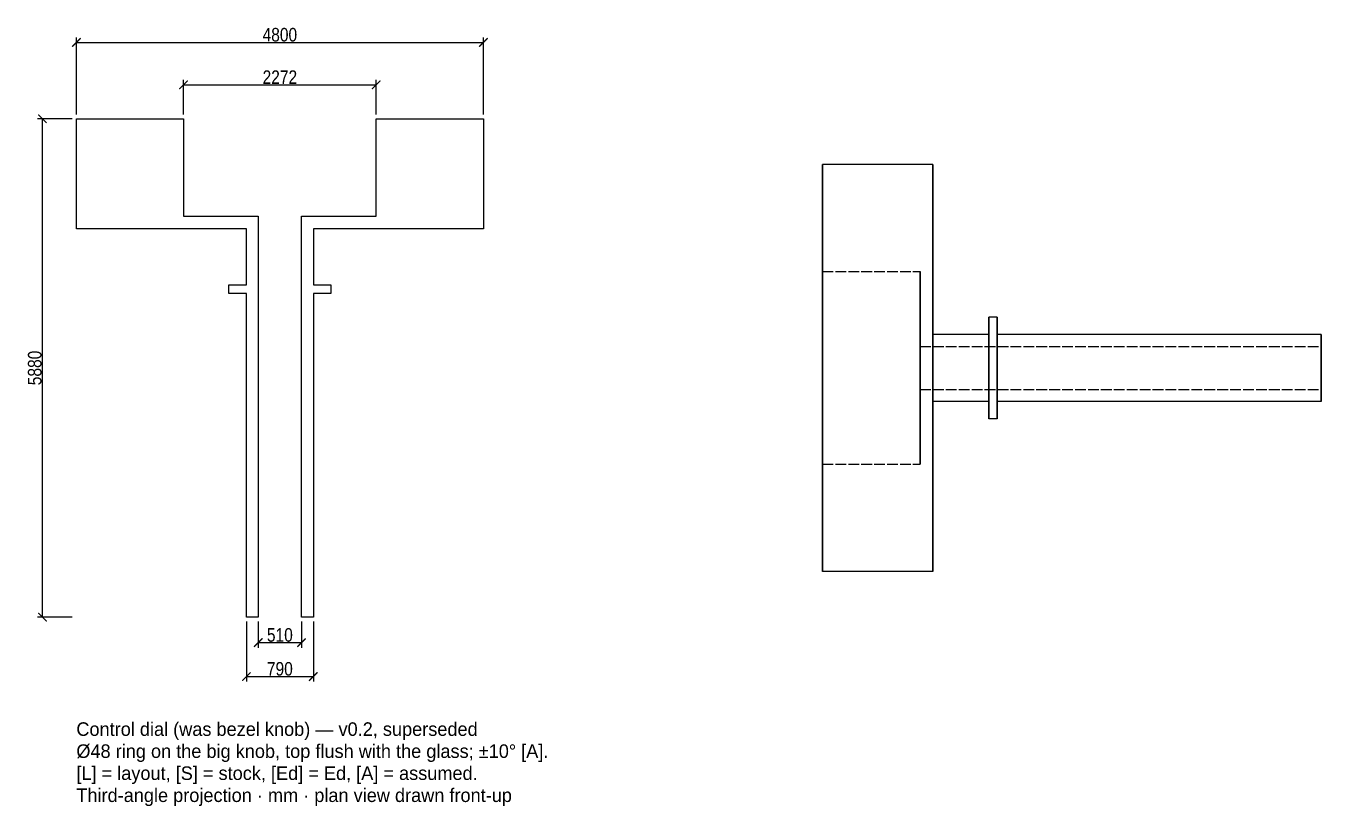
# Model space of a CAD drawing. Header units: millimetres. Extents: x -30 to 134, y -22 to 159.
# Drawn here: x -29.9 to 122.8, y -22.3 to 69.7 of the extents above; entities that cross this region are included whole.
import ezdxf

# ---------------------------------------------------------------- set-up
doc = ezdxf.new("R2010")
doc.units = ezdxf.units.MM
doc.linetypes.add('DASHED', pattern=[1.524, 1.27, -0.254])
for name, color, linetype in [('DIMS', 3, 'CONTINUOUS'), ('HIDDEN', 8, 'DASHED'), ('TEXT', 7, 'CONTINUOUS'), ('VISIBLE', 7, 'CONTINUOUS')]:
    doc.layers.add(name, color=color, linetype=linetype)
doc.styles.add('OpenSansCondensed-Light', font='OpenSansCondensed-Light.ttf')
doc.dimstyles.new('EZDXF', dxfattribs={"dimtxt": 0.25, "dimasz": 0.175, "dimexe": 0.375, "dimexo": 0.125, "dimgap": 0.1, "dimtad": 1, "dimlfac": 100, "dimzin": 12, "dimdsep": 46, "dimtxsty": 'OpenSansCondensed-Light', "dimblk": 'ARCHTICK', "dimcen": 2.5, "dimazin": 3, "dimtfac": 0.5, "dimtmove": 2, "dimatfit": 3})

# ---------------------------------------------------------------- blocks, each defined once
blk = doc.blocks.new('_ARCHTICK')
at = {"color": 0, "linetype": 'BYBLOCK', "const_width": 0.15}
blk.add_lwpolyline([(-0.5, -0.5), (0.5, 0.5)], dxfattribs=at)

msp = doc.modelspace()

# ---------------------------------------------------------------- linework, layer by layer
at = {"layer": 'HIDDEN'}
for points in [[(64, 53.4), (64, 52.6381), (64, 51.87619), (64, 51.11429), (64, 50.35238), (64, 49.59048), (64, 48.82857), (64, 48.06667), (64, 47.30476), (64, 46.54286), (64, 45.78095), (64, 45.01905), (64, 44.25714), (64, 43.49524), (64, 42.73333), (64, 41.97143), (64, 41.20952), (64, 40.44762), (64, 39.68571), (64, 38.92381), (64, 38.1619), (64, 37.4), (64, 36.6381), (64, 35.87619), (64, 35.11429), (64, 34.35238), (64, 33.59048), (64, 32.82857), (64, 32.06667), (64, 31.30476), (64, 30.54286), (64, 29.78095), (64, 29.01905), (64, 28.25714), (64, 27.49524), (64, 26.73333), (64, 25.97143), (64, 25.20952), (64, 24.44762), (64, 23.68571), (64, 22.92381), (64, 22.1619), (64, 21.4), (64, 20.6381), (64, 19.87619), (64, 19.11429), (64, 18.35238), (64, 17.59048), (64, 16.82857), (64, 16.06667), (64, 15.30476), (64, 14.54286), (64, 13.78095), (64, 13.01905), (64, 12.25714), (64, 11.49524), (64, 10.73333), (64, 9.97143), (64, 9.20952), (64, 8.44762), (64, 7.68571), (64, 6.92381), (64, 6.1619), (64, 5.4)], [(77, 53.4), (77, 52.6381), (77, 51.87619), (77, 51.11429), (77, 50.35238), (77, 49.59048), (77, 48.82857), (77, 48.06667), (77, 47.30476), (77, 46.54286), (77, 45.78095), (77, 45.01905), (77, 44.25714), (77, 43.49524), (77, 42.73333), (77, 41.97143), (77, 41.20952), (77, 40.44762), (77, 39.68571), (77, 38.92381), (77, 38.1619), (77, 37.4), (77, 36.6381), (77, 35.87619), (77, 35.11429), (77, 34.35238), (77, 33.59048), (77, 32.82857), (77, 32.06667), (77, 31.30476), (77, 30.54286), (77, 29.78095), (77, 29.01905), (77, 28.25714), (77, 27.49524), (77, 26.73333), (77, 25.97143), (77, 25.20952), (77, 24.44762), (77, 23.68571), (77, 22.92381), (77, 22.1619), (77, 21.4), (77, 20.6381), (77, 19.87619), (77, 19.11429), (77, 18.35238), (77, 17.59048), (77, 16.82857), (77, 16.06667), (77, 15.30476), (77, 14.54286), (77, 13.78095), (77, 13.01905), (77, 12.25714), (77, 11.49524), (77, 10.73333), (77, 9.97143), (77, 9.20952), (77, 8.44762), (77, 7.68571), (77, 6.92381), (77, 6.1619), (77, 5.4)], [(64, 29.4), (64, 29.58032), (64, 29.76063), (64, 29.94095), (64, 30.12127), (64, 30.30159), (64, 30.4819), (64, 30.66222), (64, 30.84254), (64, 31.02286), (64, 31.20317), (64, 31.38349), (64, 31.56381), (64, 31.74413), (64, 31.92444), (64, 32.10476), (64, 32.28508), (64, 32.4654), (64, 32.64571), (64, 32.82603), (64, 33.00635), (64, 33.18667), (64, 33.36698), (64, 33.5473), (64, 33.72762), (64, 33.90794), (64, 34.08825), (64, 34.26857), (64, 34.44889), (64, 34.62921), (64, 34.80952), (64, 34.98984), (64, 35.17016), (64, 35.35048), (64, 35.53079), (64, 35.71111), (64, 35.89143), (64, 36.07175), (64, 36.25206), (64, 36.43238), (64, 36.6127), (64, 36.79302), (64, 36.97333), (64, 37.15365), (64, 37.33397), (64, 37.51429), (64, 37.6946), (64, 37.87492), (64, 38.05524), (64, 38.23556), (64, 38.41587), (64, 38.59619), (64, 38.77651), (64, 38.95683), (64, 39.13714), (64, 39.31746), (64, 39.49778), (64, 39.6781), (64, 39.85841), (64, 40.03873), (64, 40.21905), (64, 40.39937), (64, 40.57968), (64, 40.76)], [(64, 40.76), (64, 40.39937), (64, 40.03873), (64, 39.6781), (64, 39.31746), (64, 38.95683), (64, 38.59619), (64, 38.23556), (64, 37.87492), (64, 37.51429), (64, 37.15365), (64, 36.79302), (64, 36.43238), (64, 36.07175), (64, 35.71111), (64, 35.35048), (64, 34.98984), (64, 34.62921), (64, 34.26857), (64, 33.90794), (64, 33.5473), (64, 33.18667), (64, 32.82603), (64, 32.4654), (64, 32.10476), (64, 31.74413), (64, 31.38349), (64, 31.02286), (64, 30.66222), (64, 30.30159), (64, 29.94095), (64, 29.58032), (64, 29.21968), (64, 28.85905), (64, 28.49841), (64, 28.13778), (64, 27.77714), (64, 27.41651), (64, 27.05587), (64, 26.69524), (64, 26.3346), (64, 25.97397), (64, 25.61333), (64, 25.2527), (64, 24.89206), (64, 24.53143), (64, 24.17079), (64, 23.81016), (64, 23.44952), (64, 23.08889), (64, 22.72825), (64, 22.36762), (64, 22.00698), (64, 21.64635), (64, 21.28571), (64, 20.92508), (64, 20.56444), (64, 20.20381), (64, 19.84317), (64, 19.48254), (64, 19.1219), (64, 18.76127), (64, 18.40063), (64, 18.04)], [(64, 40.76), (75.5, 40.76)], [(75.5, 29.4), (75.5, 29.58032), (75.5, 29.76063), (75.5, 29.94095), (75.5, 30.12127), (75.5, 30.30159), (75.5, 30.4819), (75.5, 30.66222), (75.5, 30.84254), (75.5, 31.02286), (75.5, 31.20317), (75.5, 31.38349), (75.5, 31.56381), (75.5, 31.74413), (75.5, 31.92444), (75.5, 32.10476), (75.5, 32.28508), (75.5, 32.4654), (75.5, 32.64571), (75.5, 32.82603), (75.5, 33.00635), (75.5, 33.18667), (75.5, 33.36698), (75.5, 33.5473), (75.5, 33.72762), (75.5, 33.90794), (75.5, 34.08825), (75.5, 34.26857), (75.5, 34.44889), (75.5, 34.62921), (75.5, 34.80952), (75.5, 34.98984), (75.5, 35.17016), (75.5, 35.35048), (75.5, 35.53079), (75.5, 35.71111), (75.5, 35.89143), (75.5, 36.07175), (75.5, 36.25206), (75.5, 36.43238), (75.5, 36.6127), (75.5, 36.79302), (75.5, 36.97333), (75.5, 37.15365), (75.5, 37.33397), (75.5, 37.51429), (75.5, 37.6946), (75.5, 37.87492), (75.5, 38.05524), (75.5, 38.23556), (75.5, 38.41587), (75.5, 38.59619), (75.5, 38.77651), (75.5, 38.95683), (75.5, 39.13714), (75.5, 39.31746), (75.5, 39.49778), (75.5, 39.6781), (75.5, 39.85841), (75.5, 40.03873), (75.5, 40.21905), (75.5, 40.39937), (75.5, 40.57968), (75.5, 40.76)], [(75.5, 40.76), (75.5, 40.39937), (75.5, 40.03873), (75.5, 39.6781), (75.5, 39.31746), (75.5, 38.95683), (75.5, 38.59619), (75.5, 38.23556), (75.5, 37.87492), (75.5, 37.51429), (75.5, 37.15365), (75.5, 36.79302), (75.5, 36.43238), (75.5, 36.07175), (75.5, 35.71111), (75.5, 35.35048), (75.5, 34.98984), (75.5, 34.62921), (75.5, 34.26857), (75.5, 33.90794), (75.5, 33.5473), (75.5, 33.18667), (75.5, 32.82603), (75.5, 32.4654), (75.5, 32.10476), (75.5, 31.74413), (75.5, 31.38349), (75.5, 31.02286), (75.5, 30.66222), (75.5, 30.30159), (75.5, 29.94095), (75.5, 29.58032), (75.5, 29.21968), (75.5, 28.85905), (75.5, 28.49841), (75.5, 28.13778), (75.5, 27.77714), (75.5, 27.41651), (75.5, 27.05587), (75.5, 26.69524), (75.5, 26.3346), (75.5, 25.97397), (75.5, 25.61333), (75.5, 25.2527), (75.5, 24.89206), (75.5, 24.53143), (75.5, 24.17079), (75.5, 23.81016), (75.5, 23.44952), (75.5, 23.08889), (75.5, 22.72825), (75.5, 22.36762), (75.5, 22.00698), (75.5, 21.64635), (75.5, 21.28571), (75.5, 20.92508), (75.5, 20.56444), (75.5, 20.20381), (75.5, 19.84317), (75.5, 19.48254), (75.5, 19.1219), (75.5, 18.76127), (75.5, 18.40063), (75.5, 18.04)], [(83.6, 35.4), (83.6, 35.20952), (83.6, 35.01905), (83.6, 34.82857), (83.6, 34.6381), (83.6, 34.44762), (83.6, 34.25714), (83.6, 34.06667), (83.6, 33.87619), (83.6, 33.68571), (83.6, 33.49524), (83.6, 33.30476), (83.6, 33.11429), (83.6, 32.92381), (83.6, 32.73333), (83.6, 32.54286), (83.6, 32.35238), (83.6, 32.1619), (83.6, 31.97143), (83.6, 31.78095), (83.6, 31.59048), (83.6, 31.4), (83.6, 31.20952), (83.6, 31.01905), (83.6, 30.82857), (83.6, 30.6381), (83.6, 30.44762), (83.6, 30.25714), (83.6, 30.06667), (83.6, 29.87619), (83.6, 29.68571), (83.6, 29.49524), (83.6, 29.30476), (83.6, 29.11429), (83.6, 28.92381), (83.6, 28.73333), (83.6, 28.54286), (83.6, 28.35238), (83.6, 28.1619), (83.6, 27.97143), (83.6, 27.78095), (83.6, 27.59048), (83.6, 27.4), (83.6, 27.20952), (83.6, 27.01905), (83.6, 26.82857), (83.6, 26.6381), (83.6, 26.44762), (83.6, 26.25714), (83.6, 26.06667), (83.6, 25.87619), (83.6, 25.68571), (83.6, 25.49524), (83.6, 25.30476), (83.6, 25.11429), (83.6, 24.92381), (83.6, 24.73333), (83.6, 24.54286), (83.6, 24.35238), (83.6, 24.1619), (83.6, 23.97143), (83.6, 23.78095), (83.6, 23.59048), (83.6, 23.4)], [(84.6, 35.4), (84.6, 35.20952), (84.6, 35.01905), (84.6, 34.82857), (84.6, 34.6381), (84.6, 34.44762), (84.6, 34.25714), (84.6, 34.06667), (84.6, 33.87619), (84.6, 33.68571), (84.6, 33.49524), (84.6, 33.30476), (84.6, 33.11429), (84.6, 32.92381), (84.6, 32.73333), (84.6, 32.54286), (84.6, 32.35238), (84.6, 32.1619), (84.6, 31.97143), (84.6, 31.78095), (84.6, 31.59048), (84.6, 31.4), (84.6, 31.20952), (84.6, 31.01905), (84.6, 30.82857), (84.6, 30.6381), (84.6, 30.44762), (84.6, 30.25714), (84.6, 30.06667), (84.6, 29.87619), (84.6, 29.68571), (84.6, 29.49524), (84.6, 29.30476), (84.6, 29.11429), (84.6, 28.92381), (84.6, 28.73333), (84.6, 28.54286), (84.6, 28.35238), (84.6, 28.1619), (84.6, 27.97143), (84.6, 27.78095), (84.6, 27.59048), (84.6, 27.4), (84.6, 27.20952), (84.6, 27.01905), (84.6, 26.82857), (84.6, 26.6381), (84.6, 26.44762), (84.6, 26.25714), (84.6, 26.06667), (84.6, 25.87619), (84.6, 25.68571), (84.6, 25.49524), (84.6, 25.30476), (84.6, 25.11429), (84.6, 24.92381), (84.6, 24.73333), (84.6, 24.54286), (84.6, 24.35238), (84.6, 24.1619), (84.6, 23.97143), (84.6, 23.78095), (84.6, 23.59048), (84.6, 23.4)], [(77, 29.4), (77, 29.4627), (77, 29.5254), (77, 29.5881), (77, 29.65079), (77, 29.71349), (77, 29.77619), (77, 29.83889), (77, 29.90159), (77, 29.96429), (77, 30.02698), (77, 30.08968), (77, 30.15238), (77, 30.21508), (77, 30.27778), (77, 30.34048), (77, 30.40317), (77, 30.46587), (77, 30.52857), (77, 30.59127), (77, 30.65397), (77, 30.71667), (77, 30.77937), (77, 30.84206), (77, 30.90476), (77, 30.96746), (77, 31.03016), (77, 31.09286), (77, 31.15556), (77, 31.21825), (77, 31.28095), (77, 31.34365), (77, 31.40635), (77, 31.46905), (77, 31.53175), (77, 31.59444), (77, 31.65714), (77, 31.71984), (77, 31.78254), (77, 31.84524), (77, 31.90794), (77, 31.97063), (77, 32.03333), (77, 32.09603), (77, 32.15873), (77, 32.22143), (77, 32.28413), (77, 32.34683), (77, 32.40952), (77, 32.47222), (77, 32.53492), (77, 32.59762), (77, 32.66032), (77, 32.72302), (77, 32.78571), (77, 32.84841), (77, 32.91111), (77, 32.97381), (77, 33.03651), (77, 33.09921), (77, 33.1619), (77, 33.2246), (77, 33.2873), (77, 33.35)], [(77, 33.35), (77, 33.2246), (77, 33.09921), (77, 32.97381), (77, 32.84841), (77, 32.72302), (77, 32.59762), (77, 32.47222), (77, 32.34683), (77, 32.22143), (77, 32.09603), (77, 31.97063), (77, 31.84524), (77, 31.71984), (77, 31.59444), (77, 31.46905), (77, 31.34365), (77, 31.21825), (77, 31.09286), (77, 30.96746), (77, 30.84206), (77, 30.71667), (77, 30.59127), (77, 30.46587), (77, 30.34048), (77, 30.21508), (77, 30.08968), (77, 29.96429), (77, 29.83889), (77, 29.71349), (77, 29.5881), (77, 29.4627), (77, 29.3373), (77, 29.2119), (77, 29.08651), (77, 28.96111), (77, 28.83571), (77, 28.71032), (77, 28.58492), (77, 28.45952), (77, 28.33413), (77, 28.20873), (77, 28.08333), (77, 27.95794), (77, 27.83254), (77, 27.70714), (77, 27.58175), (77, 27.45635), (77, 27.33095), (77, 27.20556), (77, 27.08016), (77, 26.95476), (77, 26.82937), (77, 26.70397), (77, 26.57857), (77, 26.45317), (77, 26.32778), (77, 26.20238), (77, 26.07698), (77, 25.95159), (77, 25.82619), (77, 25.70079), (77, 25.5754), (77, 25.45)], [(83.6, 29.4), (83.6, 29.4627), (83.6, 29.5254), (83.6, 29.5881), (83.6, 29.65079), (83.6, 29.71349), (83.6, 29.77619), (83.6, 29.83889), (83.6, 29.90159), (83.6, 29.96429), (83.6, 30.02698), (83.6, 30.08968), (83.6, 30.15238), (83.6, 30.21508), (83.6, 30.27778), (83.6, 30.34048), (83.6, 30.40317), (83.6, 30.46587), (83.6, 30.52857), (83.6, 30.59127), (83.6, 30.65397), (83.6, 30.71667), (83.6, 30.77937), (83.6, 30.84206), (83.6, 30.90476), (83.6, 30.96746), (83.6, 31.03016), (83.6, 31.09286), (83.6, 31.15556), (83.6, 31.21825), (83.6, 31.28095), (83.6, 31.34365), (83.6, 31.40635), (83.6, 31.46905), (83.6, 31.53175), (83.6, 31.59444), (83.6, 31.65714), (83.6, 31.71984), (83.6, 31.78254), (83.6, 31.84524), (83.6, 31.90794), (83.6, 31.97063), (83.6, 32.03333), (83.6, 32.09603), (83.6, 32.15873), (83.6, 32.22143), (83.6, 32.28413), (83.6, 32.34683), (83.6, 32.40952), (83.6, 32.47222), (83.6, 32.53492), (83.6, 32.59762), (83.6, 32.66032), (83.6, 32.72302), (83.6, 32.78571), (83.6, 32.84841), (83.6, 32.91111), (83.6, 32.97381), (83.6, 33.03651), (83.6, 33.09921), (83.6, 33.1619), (83.6, 33.2246), (83.6, 33.2873), (83.6, 33.35)], [(83.6, 33.35), (83.6, 33.2246), (83.6, 33.09921), (83.6, 32.97381), (83.6, 32.84841), (83.6, 32.72302), (83.6, 32.59762), (83.6, 32.47222), (83.6, 32.34683), (83.6, 32.22143), (83.6, 32.09603), (83.6, 31.97063), (83.6, 31.84524), (83.6, 31.71984), (83.6, 31.59444), (83.6, 31.46905), (83.6, 31.34365), (83.6, 31.21825), (83.6, 31.09286), (83.6, 30.96746), (83.6, 30.84206), (83.6, 30.71667), (83.6, 30.59127), (83.6, 30.46587), (83.6, 30.34048), (83.6, 30.21508), (83.6, 30.08968), (83.6, 29.96429), (83.6, 29.83889), (83.6, 29.71349), (83.6, 29.5881), (83.6, 29.4627), (83.6, 29.3373), (83.6, 29.2119), (83.6, 29.08651), (83.6, 28.96111), (83.6, 28.83571), (83.6, 28.71032), (83.6, 28.58492), (83.6, 28.45952), (83.6, 28.33413), (83.6, 28.20873), (83.6, 28.08333), (83.6, 27.95794), (83.6, 27.83254), (83.6, 27.70714), (83.6, 27.58175), (83.6, 27.45635), (83.6, 27.33095), (83.6, 27.20556), (83.6, 27.08016), (83.6, 26.95476), (83.6, 26.82937), (83.6, 26.70397), (83.6, 26.57857), (83.6, 26.45317), (83.6, 26.32778), (83.6, 26.20238), (83.6, 26.07698), (83.6, 25.95159), (83.6, 25.82619), (83.6, 25.70079), (83.6, 25.5754), (83.6, 25.45)], [(84.6, 29.4), (84.6, 29.4627), (84.6, 29.5254), (84.6, 29.5881), (84.6, 29.65079), (84.6, 29.71349), (84.6, 29.77619), (84.6, 29.83889), (84.6, 29.90159), (84.6, 29.96429), (84.6, 30.02698), (84.6, 30.08968), (84.6, 30.15238), (84.6, 30.21508), (84.6, 30.27778), (84.6, 30.34048), (84.6, 30.40317), (84.6, 30.46587), (84.6, 30.52857), (84.6, 30.59127), (84.6, 30.65397), (84.6, 30.71667), (84.6, 30.77937), (84.6, 30.84206), (84.6, 30.90476), (84.6, 30.96746), (84.6, 31.03016), (84.6, 31.09286), (84.6, 31.15556), (84.6, 31.21825), (84.6, 31.28095), (84.6, 31.34365), (84.6, 31.40635), (84.6, 31.46905), (84.6, 31.53175), (84.6, 31.59444), (84.6, 31.65714), (84.6, 31.71984), (84.6, 31.78254), (84.6, 31.84524), (84.6, 31.90794), (84.6, 31.97063), (84.6, 32.03333), (84.6, 32.09603), (84.6, 32.15873), (84.6, 32.22143), (84.6, 32.28413), (84.6, 32.34683), (84.6, 32.40952), (84.6, 32.47222), (84.6, 32.53492), (84.6, 32.59762), (84.6, 32.66032), (84.6, 32.72302), (84.6, 32.78571), (84.6, 32.84841), (84.6, 32.91111), (84.6, 32.97381), (84.6, 33.03651), (84.6, 33.09921), (84.6, 33.1619), (84.6, 33.2246), (84.6, 33.2873), (84.6, 33.35)], [(84.6, 33.35), (84.6, 33.2246), (84.6, 33.09921), (84.6, 32.97381), (84.6, 32.84841), (84.6, 32.72302), (84.6, 32.59762), (84.6, 32.47222), (84.6, 32.34683), (84.6, 32.22143), (84.6, 32.09603), (84.6, 31.97063), (84.6, 31.84524), (84.6, 31.71984), (84.6, 31.59444), (84.6, 31.46905), (84.6, 31.34365), (84.6, 31.21825), (84.6, 31.09286), (84.6, 30.96746), (84.6, 30.84206), (84.6, 30.71667), (84.6, 30.59127), (84.6, 30.46587), (84.6, 30.34048), (84.6, 30.21508), (84.6, 30.08968), (84.6, 29.96429), (84.6, 29.83889), (84.6, 29.71349), (84.6, 29.5881), (84.6, 29.4627), (84.6, 29.3373), (84.6, 29.2119), (84.6, 29.08651), (84.6, 28.96111), (84.6, 28.83571), (84.6, 28.71032), (84.6, 28.58492), (84.6, 28.45952), (84.6, 28.33413), (84.6, 28.20873), (84.6, 28.08333), (84.6, 27.95794), (84.6, 27.83254), (84.6, 27.70714), (84.6, 27.58175), (84.6, 27.45635), (84.6, 27.33095), (84.6, 27.20556), (84.6, 27.08016), (84.6, 26.95476), (84.6, 26.82937), (84.6, 26.70397), (84.6, 26.57857), (84.6, 26.45317), (84.6, 26.32778), (84.6, 26.20238), (84.6, 26.07698), (84.6, 25.95159), (84.6, 25.82619), (84.6, 25.70079), (84.6, 25.5754), (84.6, 25.45)], [(122.8, 33.35), (122.8, 33.2246), (122.8, 33.09921), (122.8, 32.97381), (122.8, 32.84841), (122.8, 32.72302), (122.8, 32.59762), (122.8, 32.47222), (122.8, 32.34683), (122.8, 32.22143), (122.8, 32.09603), (122.8, 31.97063), (122.8, 31.84524), (122.8, 31.71984), (122.8, 31.59444), (122.8, 31.46905), (122.8, 31.34365), (122.8, 31.21825), (122.8, 31.09286), (122.8, 30.96746), (122.8, 30.84206), (122.8, 30.71667), (122.8, 30.59127), (122.8, 30.46587), (122.8, 30.34048), (122.8, 30.21508), (122.8, 30.08968), (122.8, 29.96429), (122.8, 29.83889), (122.8, 29.71349), (122.8, 29.5881), (122.8, 29.4627), (122.8, 29.3373), (122.8, 29.2119), (122.8, 29.08651), (122.8, 28.96111), (122.8, 28.83571), (122.8, 28.71032), (122.8, 28.58492), (122.8, 28.45952), (122.8, 28.33413), (122.8, 28.20873), (122.8, 28.08333), (122.8, 27.95794), (122.8, 27.83254), (122.8, 27.70714), (122.8, 27.58175), (122.8, 27.45635), (122.8, 27.33095), (122.8, 27.20556), (122.8, 27.08016), (122.8, 26.95476), (122.8, 26.82937), (122.8, 26.70397), (122.8, 26.57857), (122.8, 26.45317), (122.8, 26.32778), (122.8, 26.20238), (122.8, 26.07698), (122.8, 25.95159), (122.8, 25.82619), (122.8, 25.70079), (122.8, 25.5754), (122.8, 25.45)], [(75.5, 29.4), (75.5, 29.44048), (75.5, 29.48095), (75.5, 29.52143), (75.5, 29.5619), (75.5, 29.60238), (75.5, 29.64286), (75.5, 29.68333), (75.5, 29.72381), (75.5, 29.76429), (75.5, 29.80476), (75.5, 29.84524), (75.5, 29.88571), (75.5, 29.92619), (75.5, 29.96667), (75.5, 30.00714), (75.5, 30.04762), (75.5, 30.0881), (75.5, 30.12857), (75.5, 30.16905), (75.5, 30.20952), (75.5, 30.25), (75.5, 30.29048), (75.5, 30.33095), (75.5, 30.37143), (75.5, 30.4119), (75.5, 30.45238), (75.5, 30.49286), (75.5, 30.53333), (75.5, 30.57381), (75.5, 30.61429), (75.5, 30.65476), (75.5, 30.69524), (75.5, 30.73571), (75.5, 30.77619), (75.5, 30.81667), (75.5, 30.85714), (75.5, 30.89762), (75.5, 30.9381), (75.5, 30.97857), (75.5, 31.01905), (75.5, 31.05952), (75.5, 31.1), (75.5, 31.14048), (75.5, 31.18095), (75.5, 31.22143), (75.5, 31.2619), (75.5, 31.30238), (75.5, 31.34286), (75.5, 31.38333), (75.5, 31.42381), (75.5, 31.46429), (75.5, 31.50476), (75.5, 31.54524), (75.5, 31.58571), (75.5, 31.62619), (75.5, 31.66667), (75.5, 31.70714), (75.5, 31.74762), (75.5, 31.7881), (75.5, 31.82857), (75.5, 31.86905), (75.5, 31.90952), (75.5, 31.95)], [(75.5, 31.95), (75.5, 31.86905), (75.5, 31.7881), (75.5, 31.70714), (75.5, 31.62619), (75.5, 31.54524), (75.5, 31.46429), (75.5, 31.38333), (75.5, 31.30238), (75.5, 31.22143), (75.5, 31.14048), (75.5, 31.05952), (75.5, 30.97857), (75.5, 30.89762), (75.5, 30.81667), (75.5, 30.73571), (75.5, 30.65476), (75.5, 30.57381), (75.5, 30.49286), (75.5, 30.4119), (75.5, 30.33095), (75.5, 30.25), (75.5, 30.16905), (75.5, 30.0881), (75.5, 30.00714), (75.5, 29.92619), (75.5, 29.84524), (75.5, 29.76429), (75.5, 29.68333), (75.5, 29.60238), (75.5, 29.52143), (75.5, 29.44048), (75.5, 29.35952), (75.5, 29.27857), (75.5, 29.19762), (75.5, 29.11667), (75.5, 29.03571), (75.5, 28.95476), (75.5, 28.87381), (75.5, 28.79286), (75.5, 28.7119), (75.5, 28.63095), (75.5, 28.55), (75.5, 28.46905), (75.5, 28.3881), (75.5, 28.30714), (75.5, 28.22619), (75.5, 28.14524), (75.5, 28.06429), (75.5, 27.98333), (75.5, 27.90238), (75.5, 27.82143), (75.5, 27.74048), (75.5, 27.65952), (75.5, 27.57857), (75.5, 27.49762), (75.5, 27.41667), (75.5, 27.33571), (75.5, 27.25476), (75.5, 27.17381), (75.5, 27.09286), (75.5, 27.0119), (75.5, 26.93095), (75.5, 26.85)], [(75.5, 31.95), (122.8, 31.95)], [(122.8, 29.4), (122.8, 29.44048), (122.8, 29.48095), (122.8, 29.52143), (122.8, 29.5619), (122.8, 29.60238), (122.8, 29.64286), (122.8, 29.68333), (122.8, 29.72381), (122.8, 29.76429), (122.8, 29.80476), (122.8, 29.84524), (122.8, 29.88571), (122.8, 29.92619), (122.8, 29.96667), (122.8, 30.00714), (122.8, 30.04762), (122.8, 30.0881), (122.8, 30.12857), (122.8, 30.16905), (122.8, 30.20952), (122.8, 30.25), (122.8, 30.29048), (122.8, 30.33095), (122.8, 30.37143), (122.8, 30.4119), (122.8, 30.45238), (122.8, 30.49286), (122.8, 30.53333), (122.8, 30.57381), (122.8, 30.61429), (122.8, 30.65476), (122.8, 30.69524), (122.8, 30.73571), (122.8, 30.77619), (122.8, 30.81667), (122.8, 30.85714), (122.8, 30.89762), (122.8, 30.9381), (122.8, 30.97857), (122.8, 31.01905), (122.8, 31.05952), (122.8, 31.1), (122.8, 31.14048), (122.8, 31.18095), (122.8, 31.22143), (122.8, 31.2619), (122.8, 31.30238), (122.8, 31.34286), (122.8, 31.38333), (122.8, 31.42381), (122.8, 31.46429), (122.8, 31.50476), (122.8, 31.54524), (122.8, 31.58571), (122.8, 31.62619), (122.8, 31.66667), (122.8, 31.70714), (122.8, 31.74762), (122.8, 31.7881), (122.8, 31.82857), (122.8, 31.86905), (122.8, 31.90952), (122.8, 31.95)], [(122.8, 31.95), (122.8, 31.86905), (122.8, 31.7881), (122.8, 31.70714), (122.8, 31.62619), (122.8, 31.54524), (122.8, 31.46429), (122.8, 31.38333), (122.8, 31.30238), (122.8, 31.22143), (122.8, 31.14048), (122.8, 31.05952), (122.8, 30.97857), (122.8, 30.89762), (122.8, 30.81667), (122.8, 30.73571), (122.8, 30.65476), (122.8, 30.57381), (122.8, 30.49286), (122.8, 30.4119), (122.8, 30.33095), (122.8, 30.25), (122.8, 30.16905), (122.8, 30.0881), (122.8, 30.00714), (122.8, 29.92619), (122.8, 29.84524), (122.8, 29.76429), (122.8, 29.68333), (122.8, 29.60238), (122.8, 29.52143), (122.8, 29.44048), (122.8, 29.35952), (122.8, 29.27857), (122.8, 29.19762), (122.8, 29.11667), (122.8, 29.03571), (122.8, 28.95476), (122.8, 28.87381), (122.8, 28.79286), (122.8, 28.7119), (122.8, 28.63095), (122.8, 28.55), (122.8, 28.46905), (122.8, 28.3881), (122.8, 28.30714), (122.8, 28.22619), (122.8, 28.14524), (122.8, 28.06429), (122.8, 27.98333), (122.8, 27.90238), (122.8, 27.82143), (122.8, 27.74048), (122.8, 27.65952), (122.8, 27.57857), (122.8, 27.49762), (122.8, 27.41667), (122.8, 27.33571), (122.8, 27.25476), (122.8, 27.17381), (122.8, 27.09286), (122.8, 27.0119), (122.8, 26.93095), (122.8, 26.85)], [(64, 18.04), (64, 18.22032), (64, 18.40063), (64, 18.58095), (64, 18.76127), (64, 18.94159), (64, 19.1219), (64, 19.30222), (64, 19.48254), (64, 19.66286), (64, 19.84317), (64, 20.02349), (64, 20.20381), (64, 20.38413), (64, 20.56444), (64, 20.74476), (64, 20.92508), (64, 21.1054), (64, 21.28571), (64, 21.46603), (64, 21.64635), (64, 21.82667), (64, 22.00698), (64, 22.1873), (64, 22.36762), (64, 22.54794), (64, 22.72825), (64, 22.90857), (64, 23.08889), (64, 23.26921), (64, 23.44952), (64, 23.62984), (64, 23.81016), (64, 23.99048), (64, 24.17079), (64, 24.35111), (64, 24.53143), (64, 24.71175), (64, 24.89206), (64, 25.07238), (64, 25.2527), (64, 25.43302), (64, 25.61333), (64, 25.79365), (64, 25.97397), (64, 26.15429), (64, 26.3346), (64, 26.51492), (64, 26.69524), (64, 26.87556), (64, 27.05587), (64, 27.23619), (64, 27.41651), (64, 27.59683), (64, 27.77714), (64, 27.95746), (64, 28.13778), (64, 28.3181), (64, 28.49841), (64, 28.67873), (64, 28.85905), (64, 29.03937), (64, 29.21968), (64, 29.4)], [(75.5, 18.04), (75.5, 18.22032), (75.5, 18.40063), (75.5, 18.58095), (75.5, 18.76127), (75.5, 18.94159), (75.5, 19.1219), (75.5, 19.30222), (75.5, 19.48254), (75.5, 19.66286), (75.5, 19.84317), (75.5, 20.02349), (75.5, 20.20381), (75.5, 20.38413), (75.5, 20.56444), (75.5, 20.74476), (75.5, 20.92508), (75.5, 21.1054), (75.5, 21.28571), (75.5, 21.46603), (75.5, 21.64635), (75.5, 21.82667), (75.5, 22.00698), (75.5, 22.1873), (75.5, 22.36762), (75.5, 22.54794), (75.5, 22.72825), (75.5, 22.90857), (75.5, 23.08889), (75.5, 23.26921), (75.5, 23.44952), (75.5, 23.62984), (75.5, 23.81016), (75.5, 23.99048), (75.5, 24.17079), (75.5, 24.35111), (75.5, 24.53143), (75.5, 24.71175), (75.5, 24.89206), (75.5, 25.07238), (75.5, 25.2527), (75.5, 25.43302), (75.5, 25.61333), (75.5, 25.79365), (75.5, 25.97397), (75.5, 26.15429), (75.5, 26.3346), (75.5, 26.51492), (75.5, 26.69524), (75.5, 26.87556), (75.5, 27.05587), (75.5, 27.23619), (75.5, 27.41651), (75.5, 27.59683), (75.5, 27.77714), (75.5, 27.95746), (75.5, 28.13778), (75.5, 28.3181), (75.5, 28.49841), (75.5, 28.67873), (75.5, 28.85905), (75.5, 29.03937), (75.5, 29.21968), (75.5, 29.4)], [(75.5, 26.85), (75.5, 26.89048), (75.5, 26.93095), (75.5, 26.97143), (75.5, 27.0119), (75.5, 27.05238), (75.5, 27.09286), (75.5, 27.13333), (75.5, 27.17381), (75.5, 27.21429), (75.5, 27.25476), (75.5, 27.29524), (75.5, 27.33571), (75.5, 27.37619), (75.5, 27.41667), (75.5, 27.45714), (75.5, 27.49762), (75.5, 27.5381), (75.5, 27.57857), (75.5, 27.61905), (75.5, 27.65952), (75.5, 27.7), (75.5, 27.74048), (75.5, 27.78095), (75.5, 27.82143), (75.5, 27.8619), (75.5, 27.90238), (75.5, 27.94286), (75.5, 27.98333), (75.5, 28.02381), (75.5, 28.06429), (75.5, 28.10476), (75.5, 28.14524), (75.5, 28.18571), (75.5, 28.22619), (75.5, 28.26667), (75.5, 28.30714), (75.5, 28.34762), (75.5, 28.3881), (75.5, 28.42857), (75.5, 28.46905), (75.5, 28.50952), (75.5, 28.55), (75.5, 28.59048), (75.5, 28.63095), (75.5, 28.67143), (75.5, 28.7119), (75.5, 28.75238), (75.5, 28.79286), (75.5, 28.83333), (75.5, 28.87381), (75.5, 28.91429), (75.5, 28.95476), (75.5, 28.99524), (75.5, 29.03571), (75.5, 29.07619), (75.5, 29.11667), (75.5, 29.15714), (75.5, 29.19762), (75.5, 29.2381), (75.5, 29.27857), (75.5, 29.31905), (75.5, 29.35952), (75.5, 29.4)], [(77, 25.45), (77, 25.5127), (77, 25.5754), (77, 25.6381), (77, 25.70079), (77, 25.76349), (77, 25.82619), (77, 25.88889), (77, 25.95159), (77, 26.01429), (77, 26.07698), (77, 26.13968), (77, 26.20238), (77, 26.26508), (77, 26.32778), (77, 26.39048), (77, 26.45317), (77, 26.51587), (77, 26.57857), (77, 26.64127), (77, 26.70397), (77, 26.76667), (77, 26.82937), (77, 26.89206), (77, 26.95476), (77, 27.01746), (77, 27.08016), (77, 27.14286), (77, 27.20556), (77, 27.26825), (77, 27.33095), (77, 27.39365), (77, 27.45635), (77, 27.51905), (77, 27.58175), (77, 27.64444), (77, 27.70714), (77, 27.76984), (77, 27.83254), (77, 27.89524), (77, 27.95794), (77, 28.02063), (77, 28.08333), (77, 28.14603), (77, 28.20873), (77, 28.27143), (77, 28.33413), (77, 28.39683), (77, 28.45952), (77, 28.52222), (77, 28.58492), (77, 28.64762), (77, 28.71032), (77, 28.77302), (77, 28.83571), (77, 28.89841), (77, 28.96111), (77, 29.02381), (77, 29.08651), (77, 29.14921), (77, 29.2119), (77, 29.2746), (77, 29.3373), (77, 29.4)], [(83.6, 25.45), (83.6, 25.5127), (83.6, 25.5754), (83.6, 25.6381), (83.6, 25.70079), (83.6, 25.76349), (83.6, 25.82619), (83.6, 25.88889), (83.6, 25.95159), (83.6, 26.01429), (83.6, 26.07698), (83.6, 26.13968), (83.6, 26.20238), (83.6, 26.26508), (83.6, 26.32778), (83.6, 26.39048), (83.6, 26.45317), (83.6, 26.51587), (83.6, 26.57857), (83.6, 26.64127), (83.6, 26.70397), (83.6, 26.76667), (83.6, 26.82937), (83.6, 26.89206), (83.6, 26.95476), (83.6, 27.01746), (83.6, 27.08016), (83.6, 27.14286), (83.6, 27.20556), (83.6, 27.26825), (83.6, 27.33095), (83.6, 27.39365), (83.6, 27.45635), (83.6, 27.51905), (83.6, 27.58175), (83.6, 27.64444), (83.6, 27.70714), (83.6, 27.76984), (83.6, 27.83254), (83.6, 27.89524), (83.6, 27.95794), (83.6, 28.02063), (83.6, 28.08333), (83.6, 28.14603), (83.6, 28.20873), (83.6, 28.27143), (83.6, 28.33413), (83.6, 28.39683), (83.6, 28.45952), (83.6, 28.52222), (83.6, 28.58492), (83.6, 28.64762), (83.6, 28.71032), (83.6, 28.77302), (83.6, 28.83571), (83.6, 28.89841), (83.6, 28.96111), (83.6, 29.02381), (83.6, 29.08651), (83.6, 29.14921), (83.6, 29.2119), (83.6, 29.2746), (83.6, 29.3373), (83.6, 29.4)], [(84.6, 25.45), (84.6, 25.5127), (84.6, 25.5754), (84.6, 25.6381), (84.6, 25.70079), (84.6, 25.76349), (84.6, 25.82619), (84.6, 25.88889), (84.6, 25.95159), (84.6, 26.01429), (84.6, 26.07698), (84.6, 26.13968), (84.6, 26.20238), (84.6, 26.26508), (84.6, 26.32778), (84.6, 26.39048), (84.6, 26.45317), (84.6, 26.51587), (84.6, 26.57857), (84.6, 26.64127), (84.6, 26.70397), (84.6, 26.76667), (84.6, 26.82937), (84.6, 26.89206), (84.6, 26.95476), (84.6, 27.01746), (84.6, 27.08016), (84.6, 27.14286), (84.6, 27.20556), (84.6, 27.26825), (84.6, 27.33095), (84.6, 27.39365), (84.6, 27.45635), (84.6, 27.51905), (84.6, 27.58175), (84.6, 27.64444), (84.6, 27.70714), (84.6, 27.76984), (84.6, 27.83254), (84.6, 27.89524), (84.6, 27.95794), (84.6, 28.02063), (84.6, 28.08333), (84.6, 28.14603), (84.6, 28.20873), (84.6, 28.27143), (84.6, 28.33413), (84.6, 28.39683), (84.6, 28.45952), (84.6, 28.52222), (84.6, 28.58492), (84.6, 28.64762), (84.6, 28.71032), (84.6, 28.77302), (84.6, 28.83571), (84.6, 28.89841), (84.6, 28.96111), (84.6, 29.02381), (84.6, 29.08651), (84.6, 29.14921), (84.6, 29.2119), (84.6, 29.2746), (84.6, 29.3373), (84.6, 29.4)], [(122.8, 26.85), (122.8, 26.89048), (122.8, 26.93095), (122.8, 26.97143), (122.8, 27.0119), (122.8, 27.05238), (122.8, 27.09286), (122.8, 27.13333), (122.8, 27.17381), (122.8, 27.21429), (122.8, 27.25476), (122.8, 27.29524), (122.8, 27.33571), (122.8, 27.37619), (122.8, 27.41667), (122.8, 27.45714), (122.8, 27.49762), (122.8, 27.5381), (122.8, 27.57857), (122.8, 27.61905), (122.8, 27.65952), (122.8, 27.7), (122.8, 27.74048), (122.8, 27.78095), (122.8, 27.82143), (122.8, 27.8619), (122.8, 27.90238), (122.8, 27.94286), (122.8, 27.98333), (122.8, 28.02381), (122.8, 28.06429), (122.8, 28.10476), (122.8, 28.14524), (122.8, 28.18571), (122.8, 28.22619), (122.8, 28.26667), (122.8, 28.30714), (122.8, 28.34762), (122.8, 28.3881), (122.8, 28.42857), (122.8, 28.46905), (122.8, 28.50952), (122.8, 28.55), (122.8, 28.59048), (122.8, 28.63095), (122.8, 28.67143), (122.8, 28.7119), (122.8, 28.75238), (122.8, 28.79286), (122.8, 28.83333), (122.8, 28.87381), (122.8, 28.91429), (122.8, 28.95476), (122.8, 28.99524), (122.8, 29.03571), (122.8, 29.07619), (122.8, 29.11667), (122.8, 29.15714), (122.8, 29.19762), (122.8, 29.2381), (122.8, 29.27857), (122.8, 29.31905), (122.8, 29.35952), (122.8, 29.4)], [(75.5, 26.85), (122.8, 26.85)], [(64, 18.04), (75.5, 18.04)]]:
    msp.add_lwpolyline(points, dxfattribs=at)
at = {"layer": 'VISIBLE'}
for points in [[(-2.55, 0), (-3.95, 0), (-3.95, 38.2), (-6, 38.2), (-6, 39.2), (-3.95, 39.2), (-3.95, 45.8), (-24, 45.8), (-24, 58.8), (-11.36, 58.8), (-11.36, 47.3), (-2.55, 47.3), (-2.55, 0)], [(3.95, 38.2), (3.95, 0), (2.55, 0), (2.55, 47.3), (11.36, 47.3), (11.36, 58.8), (24, 58.8), (24, 45.8), (3.95, 45.8), (3.95, 39.2), (6, 39.2), (6, 38.2), (3.95, 38.2)], [(64, 29.4), (64, 29.78095), (64, 30.1619), (64, 30.54286), (64, 30.92381), (64, 31.30476), (64, 31.68571), (64, 32.06667), (64, 32.44762), (64, 32.82857), (64, 33.20952), (64, 33.59048), (64, 33.97143), (64, 34.35238), (64, 34.73333), (64, 35.11429), (64, 35.49524), (64, 35.87619), (64, 36.25714), (64, 36.6381), (64, 37.01905), (64, 37.4), (64, 37.78095), (64, 38.1619), (64, 38.54286), (64, 38.92381), (64, 39.30476), (64, 39.68571), (64, 40.06667), (64, 40.44762), (64, 40.82857), (64, 41.20952), (64, 41.59048), (64, 41.97143), (64, 42.35238), (64, 42.73333), (64, 43.11429), (64, 43.49524), (64, 43.87619), (64, 44.25714), (64, 44.6381), (64, 45.01905), (64, 45.4), (64, 45.78095), (64, 46.1619), (64, 46.54286), (64, 46.92381), (64, 47.30476), (64, 47.68571), (64, 48.06667), (64, 48.44762), (64, 48.82857), (64, 49.20952), (64, 49.59048), (64, 49.97143), (64, 50.35238), (64, 50.73333), (64, 51.11429), (64, 51.49524), (64, 51.87619), (64, 52.25714), (64, 52.6381), (64, 53.01905), (64, 53.4)], [(77, 53.4), (64, 53.4)], [(77, 29.4), (77, 29.78095), (77, 30.1619), (77, 30.54286), (77, 30.92381), (77, 31.30476), (77, 31.68571), (77, 32.06667), (77, 32.44762), (77, 32.82857), (77, 33.20952), (77, 33.59048), (77, 33.97143), (77, 34.35238), (77, 34.73333), (77, 35.11429), (77, 35.49524), (77, 35.87619), (77, 36.25714), (77, 36.6381), (77, 37.01905), (77, 37.4), (77, 37.78095), (77, 38.1619), (77, 38.54286), (77, 38.92381), (77, 39.30476), (77, 39.68571), (77, 40.06667), (77, 40.44762), (77, 40.82857), (77, 41.20952), (77, 41.59048), (77, 41.97143), (77, 42.35238), (77, 42.73333), (77, 43.11429), (77, 43.49524), (77, 43.87619), (77, 44.25714), (77, 44.6381), (77, 45.01905), (77, 45.4), (77, 45.78095), (77, 46.1619), (77, 46.54286), (77, 46.92381), (77, 47.30476), (77, 47.68571), (77, 48.06667), (77, 48.44762), (77, 48.82857), (77, 49.20952), (77, 49.59048), (77, 49.97143), (77, 50.35238), (77, 50.73333), (77, 51.11429), (77, 51.49524), (77, 51.87619), (77, 52.25714), (77, 52.6381), (77, 53.01905), (77, 53.4)], [(83.6, 29.4), (83.6, 29.49524), (83.6, 29.59048), (83.6, 29.68571), (83.6, 29.78095), (83.6, 29.87619), (83.6, 29.97143), (83.6, 30.06667), (83.6, 30.1619), (83.6, 30.25714), (83.6, 30.35238), (83.6, 30.44762), (83.6, 30.54286), (83.6, 30.6381), (83.6, 30.73333), (83.6, 30.82857), (83.6, 30.92381), (83.6, 31.01905), (83.6, 31.11429), (83.6, 31.20952), (83.6, 31.30476), (83.6, 31.4), (83.6, 31.49524), (83.6, 31.59048), (83.6, 31.68571), (83.6, 31.78095), (83.6, 31.87619), (83.6, 31.97143), (83.6, 32.06667), (83.6, 32.1619), (83.6, 32.25714), (83.6, 32.35238), (83.6, 32.44762), (83.6, 32.54286), (83.6, 32.6381), (83.6, 32.73333), (83.6, 32.82857), (83.6, 32.92381), (83.6, 33.01905), (83.6, 33.11429), (83.6, 33.20952), (83.6, 33.30476), (83.6, 33.4), (83.6, 33.49524), (83.6, 33.59048), (83.6, 33.68571), (83.6, 33.78095), (83.6, 33.87619), (83.6, 33.97143), (83.6, 34.06667), (83.6, 34.1619), (83.6, 34.25714), (83.6, 34.35238), (83.6, 34.44762), (83.6, 34.54286), (83.6, 34.6381), (83.6, 34.73333), (83.6, 34.82857), (83.6, 34.92381), (83.6, 35.01905), (83.6, 35.11429), (83.6, 35.20952), (83.6, 35.30476), (83.6, 35.4)], [(84.6, 35.4), (83.6, 35.4)], [(84.6, 29.4), (84.6, 29.49524), (84.6, 29.59048), (84.6, 29.68571), (84.6, 29.78095), (84.6, 29.87619), (84.6, 29.97143), (84.6, 30.06667), (84.6, 30.1619), (84.6, 30.25714), (84.6, 30.35238), (84.6, 30.44762), (84.6, 30.54286), (84.6, 30.6381), (84.6, 30.73333), (84.6, 30.82857), (84.6, 30.92381), (84.6, 31.01905), (84.6, 31.11429), (84.6, 31.20952), (84.6, 31.30476), (84.6, 31.4), (84.6, 31.49524), (84.6, 31.59048), (84.6, 31.68571), (84.6, 31.78095), (84.6, 31.87619), (84.6, 31.97143), (84.6, 32.06667), (84.6, 32.1619), (84.6, 32.25714), (84.6, 32.35238), (84.6, 32.44762), (84.6, 32.54286), (84.6, 32.6381), (84.6, 32.73333), (84.6, 32.82857), (84.6, 32.92381), (84.6, 33.01905), (84.6, 33.11429), (84.6, 33.20952), (84.6, 33.30476), (84.6, 33.4), (84.6, 33.49524), (84.6, 33.59048), (84.6, 33.68571), (84.6, 33.78095), (84.6, 33.87619), (84.6, 33.97143), (84.6, 34.06667), (84.6, 34.1619), (84.6, 34.25714), (84.6, 34.35238), (84.6, 34.44762), (84.6, 34.54286), (84.6, 34.6381), (84.6, 34.73333), (84.6, 34.82857), (84.6, 34.92381), (84.6, 35.01905), (84.6, 35.11429), (84.6, 35.20952), (84.6, 35.30476), (84.6, 35.4)], [(83.6, 33.35), (77, 33.35)], [(122.8, 33.35), (84.6, 33.35)], [(122.8, 29.4), (122.8, 29.4627), (122.8, 29.5254), (122.8, 29.5881), (122.8, 29.65079), (122.8, 29.71349), (122.8, 29.77619), (122.8, 29.83889), (122.8, 29.90159), (122.8, 29.96429), (122.8, 30.02698), (122.8, 30.08968), (122.8, 30.15238), (122.8, 30.21508), (122.8, 30.27778), (122.8, 30.34048), (122.8, 30.40317), (122.8, 30.46587), (122.8, 30.52857), (122.8, 30.59127), (122.8, 30.65397), (122.8, 30.71667), (122.8, 30.77937), (122.8, 30.84206), (122.8, 30.90476), (122.8, 30.96746), (122.8, 31.03016), (122.8, 31.09286), (122.8, 31.15556), (122.8, 31.21825), (122.8, 31.28095), (122.8, 31.34365), (122.8, 31.40635), (122.8, 31.46905), (122.8, 31.53175), (122.8, 31.59444), (122.8, 31.65714), (122.8, 31.71984), (122.8, 31.78254), (122.8, 31.84524), (122.8, 31.90794), (122.8, 31.97063), (122.8, 32.03333), (122.8, 32.09603), (122.8, 32.15873), (122.8, 32.22143), (122.8, 32.28413), (122.8, 32.34683), (122.8, 32.40952), (122.8, 32.47222), (122.8, 32.53492), (122.8, 32.59762), (122.8, 32.66032), (122.8, 32.72302), (122.8, 32.78571), (122.8, 32.84841), (122.8, 32.91111), (122.8, 32.97381), (122.8, 33.03651), (122.8, 33.09921), (122.8, 33.1619), (122.8, 33.2246), (122.8, 33.2873), (122.8, 33.35)], [(64, 5.4), (64, 5.78095), (64, 6.1619), (64, 6.54286), (64, 6.92381), (64, 7.30476), (64, 7.68571), (64, 8.06667), (64, 8.44762), (64, 8.82857), (64, 9.20952), (64, 9.59048), (64, 9.97143), (64, 10.35238), (64, 10.73333), (64, 11.11429), (64, 11.49524), (64, 11.87619), (64, 12.25714), (64, 12.6381), (64, 13.01905), (64, 13.4), (64, 13.78095), (64, 14.1619), (64, 14.54286), (64, 14.92381), (64, 15.30476), (64, 15.68571), (64, 16.06667), (64, 16.44762), (64, 16.82857), (64, 17.20952), (64, 17.59048), (64, 17.97143), (64, 18.35238), (64, 18.73333), (64, 19.11429), (64, 19.49524), (64, 19.87619), (64, 20.25714), (64, 20.6381), (64, 21.01905), (64, 21.4), (64, 21.78095), (64, 22.1619), (64, 22.54286), (64, 22.92381), (64, 23.30476), (64, 23.68571), (64, 24.06667), (64, 24.44762), (64, 24.82857), (64, 25.20952), (64, 25.59048), (64, 25.97143), (64, 26.35238), (64, 26.73333), (64, 27.11429), (64, 27.49524), (64, 27.87619), (64, 28.25714), (64, 28.6381), (64, 29.01905), (64, 29.4)], [(77, 5.4), (77, 5.78095), (77, 6.1619), (77, 6.54286), (77, 6.92381), (77, 7.30476), (77, 7.68571), (77, 8.06667), (77, 8.44762), (77, 8.82857), (77, 9.20952), (77, 9.59048), (77, 9.97143), (77, 10.35238), (77, 10.73333), (77, 11.11429), (77, 11.49524), (77, 11.87619), (77, 12.25714), (77, 12.6381), (77, 13.01905), (77, 13.4), (77, 13.78095), (77, 14.1619), (77, 14.54286), (77, 14.92381), (77, 15.30476), (77, 15.68571), (77, 16.06667), (77, 16.44762), (77, 16.82857), (77, 17.20952), (77, 17.59048), (77, 17.97143), (77, 18.35238), (77, 18.73333), (77, 19.11429), (77, 19.49524), (77, 19.87619), (77, 20.25714), (77, 20.6381), (77, 21.01905), (77, 21.4), (77, 21.78095), (77, 22.1619), (77, 22.54286), (77, 22.92381), (77, 23.30476), (77, 23.68571), (77, 24.06667), (77, 24.44762), (77, 24.82857), (77, 25.20952), (77, 25.59048), (77, 25.97143), (77, 26.35238), (77, 26.73333), (77, 27.11429), (77, 27.49524), (77, 27.87619), (77, 28.25714), (77, 28.6381), (77, 29.01905), (77, 29.4)], [(83.6, 23.4), (83.6, 23.49524), (83.6, 23.59048), (83.6, 23.68571), (83.6, 23.78095), (83.6, 23.87619), (83.6, 23.97143), (83.6, 24.06667), (83.6, 24.1619), (83.6, 24.25714), (83.6, 24.35238), (83.6, 24.44762), (83.6, 24.54286), (83.6, 24.6381), (83.6, 24.73333), (83.6, 24.82857), (83.6, 24.92381), (83.6, 25.01905), (83.6, 25.11429), (83.6, 25.20952), (83.6, 25.30476), (83.6, 25.4), (83.6, 25.49524), (83.6, 25.59048), (83.6, 25.68571), (83.6, 25.78095), (83.6, 25.87619), (83.6, 25.97143), (83.6, 26.06667), (83.6, 26.1619), (83.6, 26.25714), (83.6, 26.35238), (83.6, 26.44762), (83.6, 26.54286), (83.6, 26.6381), (83.6, 26.73333), (83.6, 26.82857), (83.6, 26.92381), (83.6, 27.01905), (83.6, 27.11429), (83.6, 27.20952), (83.6, 27.30476), (83.6, 27.4), (83.6, 27.49524), (83.6, 27.59048), (83.6, 27.68571), (83.6, 27.78095), (83.6, 27.87619), (83.6, 27.97143), (83.6, 28.06667), (83.6, 28.1619), (83.6, 28.25714), (83.6, 28.35238), (83.6, 28.44762), (83.6, 28.54286), (83.6, 28.6381), (83.6, 28.73333), (83.6, 28.82857), (83.6, 28.92381), (83.6, 29.01905), (83.6, 29.11429), (83.6, 29.20952), (83.6, 29.30476), (83.6, 29.4)], [(84.6, 23.4), (84.6, 23.49524), (84.6, 23.59048), (84.6, 23.68571), (84.6, 23.78095), (84.6, 23.87619), (84.6, 23.97143), (84.6, 24.06667), (84.6, 24.1619), (84.6, 24.25714), (84.6, 24.35238), (84.6, 24.44762), (84.6, 24.54286), (84.6, 24.6381), (84.6, 24.73333), (84.6, 24.82857), (84.6, 24.92381), (84.6, 25.01905), (84.6, 25.11429), (84.6, 25.20952), (84.6, 25.30476), (84.6, 25.4), (84.6, 25.49524), (84.6, 25.59048), (84.6, 25.68571), (84.6, 25.78095), (84.6, 25.87619), (84.6, 25.97143), (84.6, 26.06667), (84.6, 26.1619), (84.6, 26.25714), (84.6, 26.35238), (84.6, 26.44762), (84.6, 26.54286), (84.6, 26.6381), (84.6, 26.73333), (84.6, 26.82857), (84.6, 26.92381), (84.6, 27.01905), (84.6, 27.11429), (84.6, 27.20952), (84.6, 27.30476), (84.6, 27.4), (84.6, 27.49524), (84.6, 27.59048), (84.6, 27.68571), (84.6, 27.78095), (84.6, 27.87619), (84.6, 27.97143), (84.6, 28.06667), (84.6, 28.1619), (84.6, 28.25714), (84.6, 28.35238), (84.6, 28.44762), (84.6, 28.54286), (84.6, 28.6381), (84.6, 28.73333), (84.6, 28.82857), (84.6, 28.92381), (84.6, 29.01905), (84.6, 29.11429), (84.6, 29.20952), (84.6, 29.30476), (84.6, 29.4)], [(122.8, 25.45), (122.8, 25.5127), (122.8, 25.5754), (122.8, 25.6381), (122.8, 25.70079), (122.8, 25.76349), (122.8, 25.82619), (122.8, 25.88889), (122.8, 25.95159), (122.8, 26.01429), (122.8, 26.07698), (122.8, 26.13968), (122.8, 26.20238), (122.8, 26.26508), (122.8, 26.32778), (122.8, 26.39048), (122.8, 26.45317), (122.8, 26.51587), (122.8, 26.57857), (122.8, 26.64127), (122.8, 26.70397), (122.8, 26.76667), (122.8, 26.82937), (122.8, 26.89206), (122.8, 26.95476), (122.8, 27.01746), (122.8, 27.08016), (122.8, 27.14286), (122.8, 27.20556), (122.8, 27.26825), (122.8, 27.33095), (122.8, 27.39365), (122.8, 27.45635), (122.8, 27.51905), (122.8, 27.58175), (122.8, 27.64444), (122.8, 27.70714), (122.8, 27.76984), (122.8, 27.83254), (122.8, 27.89524), (122.8, 27.95794), (122.8, 28.02063), (122.8, 28.08333), (122.8, 28.14603), (122.8, 28.20873), (122.8, 28.27143), (122.8, 28.33413), (122.8, 28.39683), (122.8, 28.45952), (122.8, 28.52222), (122.8, 28.58492), (122.8, 28.64762), (122.8, 28.71032), (122.8, 28.77302), (122.8, 28.83571), (122.8, 28.89841), (122.8, 28.96111), (122.8, 29.02381), (122.8, 29.08651), (122.8, 29.14921), (122.8, 29.2119), (122.8, 29.2746), (122.8, 29.3373), (122.8, 29.4)], [(83.6, 25.45), (77, 25.45)], [(122.8, 25.45), (84.6, 25.45)], [(84.6, 23.4), (83.6, 23.4)], [(77, 5.4), (64, 5.4)]]:
    msp.add_lwpolyline(points, dxfattribs=at)

# ---------------------------------------------------------------- texts
at = {"layer": 'TEXT'}
for s, p in [('Control dial (was bezel knob) — v0.2, superseded', (-24, -14)), ('Ø48 ring on the big knob, top flush with the glass; ±10° [A].', (-24, -16.6)), ('[L] = layout, [S] = stock, [Ed] = Ed, [A] = assumed.', (-24, -19.2)), ('Third-angle projection · mm · plan view drawn front-up', (-24, -21.8))]:
    msp.add_text(s, height=1.6, dxfattribs=at).set_placement(p)

# ---------------------------------------------------------------- dimensions: what is measured, and where the dimension line sits
at = {"layer": 'DIMS'}
for base, p1, p2 in [((-24, 67.8), (-24, 58.8), (24, 58.8)), ((-11.36, 62.8), (-11.36, 58.8), (11.36, 58.8)), ((-3.95, -7), (-3.95, 0), (3.95, 0)), ((-2.55, -3), (-2.55, 0), (2.55, 0))]:
    msp.add_linear_dim(base=base, p1=p1, p2=p2, dimstyle='EZDXF', override={"dimtxt": 1.6, "dimasz": 1, "dimexe": 0.6, "dimexo": 0.5, "dimdec": 2}, dxfattribs=at).render()
msp.add_linear_dim(base=(-28, 0), p1=(-24, 0), p2=(-24, 58.8), angle=90, dimstyle='EZDXF', override={"dimtxt": 1.6, "dimasz": 1, "dimexe": 0.6, "dimexo": 0.5, "dimdec": 2}, dxfattribs=at).render()

doc.saveas('drawing.dxf')
